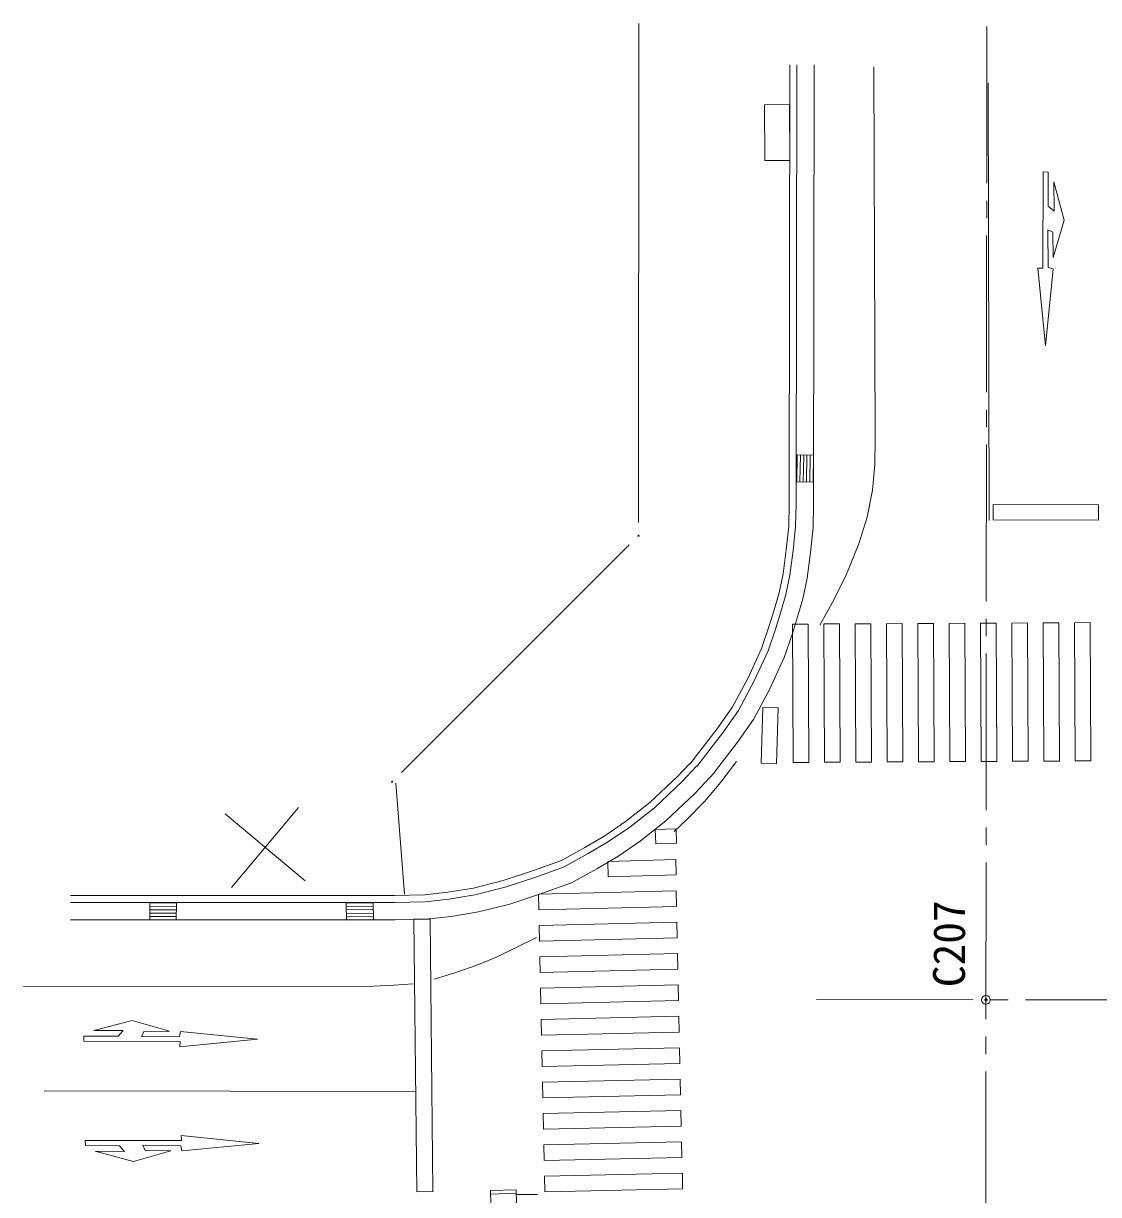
# Model space of a CAD drawing. Units: millimetres, scale not verified. Extents: x -312644 to 200250, y -138500 to 140234.
# Drawn here: x -163070 to -132186, y 43862 to 77488 of the extents above; entities that cross this region are included whole.
import ezdxf
from ezdxf.enums import TextEntityAlignment as Align

# ---------------------------------------------------------------- set-up
doc = ezdxf.new("R2010")
doc.units = ezdxf.units.MM
doc.header["$LTSCALE"] = 500
doc.header["$PDMODE"] = 32
doc.header["$PDSIZE"] = 250
doc.linetypes.add('CHAIN2', pattern=[12, 9, -1, 1, -1])
doc.layers.add('1-0_現況', color=4, linetype='Continuous', lineweight=9)
doc.layers.add('1-C', color=4, linetype='Continuous', lineweight=9)
doc.styles.add('ＭＳ ゴシック', font='')
doc.styles.get('ＭＳ ゴシック').set_extended_font_data('MS Gothic')

msp = doc.modelspace()

# ---------------------------------------------------------------- linework, layer by layer
at = {"layer": '1-0_現況', "linetype": 'CHAIN2'}
for p, q in [((-135396.2, 77397.5), (-135481.1, -17729.7)), ((-140287, 49459.5), (3284.7, 49331.2))]:
    msp.add_line(p, q, dxfattribs=at)
at = {"layer": '1-0_現況'}
for p, q in [((-157089.7, 52678.7), (-155164.7, 54979.8)), ((-157277.5, 54791.8), (-154976.7, 52866.7))]:
    msp.add_line(p, q, dxfattribs=at)
msp.add_circle((-135421.1, 49455.2), 37.6, dxfattribs=at)
msp.add_point((-135421.1, 49455.2), dxfattribs=at)
at = {"layer": '1-C'}
for p, q in [((-145389.5, 77488.2), (-145402.3, 63155.2)), ((-140873.6, 63690.4), (-140857.6, 76299)), ((-140374.2, 63684.6), (-140356.6, 76298.3)), ((-135354.8, 75781.4), (-135324.8, 63217)), ((-141779.8, 75154), (-141064.8, 75156.9)), ((-141773.3, 73553.7), (-141779.8, 75154)), ((-141064.8, 75156.9), (-141058.3, 73556.6)), ((-141058.3, 73556.6), (-141773.3, 73553.7)), ((-133785.2, 70462.2), (-133774.8, 73228.1)), ((-133470.6, 72938.7), (-133176.7, 71835.2)), ((-133176.7, 71835.2), (-133488.4, 70765.4)), ((-133647.8, 71565.1), (-133636.1, 70479.4)), ((-140751.9, 65095.6), (-140763.7, 64323.6)), ((-140656.8, 65094.1), (-140668.6, 64322.2)), ((-140563.2, 65092.7), (-140573.4, 64320.9)), ((-140468.1, 65091.5), (-140478.3, 64319.4)), ((-140373, 65090), (-140384.8, 64318)), ((-138616.5, 64827.9), (-138683.7, 64088.6)), ((-140384.8, 64318), (-140857.2, 64325)), ((-140888.5, 63042.7), (-140873.6, 63690.4)), ((-140389.1, 63012.1), (-140374.2, 63684.6)), ((-132191.9, 63222.1), (-132191.5, 63668.6)), ((-135213.8, 63231.6), (-132191.9, 63222.1)), ((-140957.3, 62353.5), (-140888.5, 63042.7)), ((-145667.7, 62515.3), (-152213.7, 55979.7)), ((-141051.5, 61646.7), (-140957.3, 62353.5)), ((-139073.5, 62541.8), (-139424.7, 61675)), ((-141364.3, 61140.6), (-141248, 61680.7)), ((-141169.3, 61092.1), (-141051.5, 61646.7)), ((-139424.7, 61675), (-139794.8, 60940.7)), ((-141312.4, 60594.9), (-141169.3, 61092.1)), ((-139794.8, 60940.7), (-140193.4, 60215.1)), ((-141458.7, 60125.4), (-141312.4, 60594.9)), ((-140983.2, 59971), (-140833.7, 60451.4)), ((-140527.9, 60242.3), (-140978.2, 60239.9)), ((-140527.9, 60242.3), (-140506.1, 56272)), ((-140077.6, 60244.7), (-140057.4, 56274.4)), ((-139177.1, 60249.4), (-138728.4, 60251.7)), ((-139177.1, 60249.4), (-139156.8, 56279)), ((-138728.4, 60251.7), (-138706.5, 56281.5)), ((-138278.1, 60254.1), (-138256.3, 56283.8)), ((-137377.5, 60258.8), (-136927.2, 60261.2)), ((-137377.5, 60258.8), (-137357.3, 56288.5)), ((-136927.2, 60261.2), (-136907, 56290.9)), ((-136476.9, 60263.4), (-136028.2, 60265.8)), ((-136476.9, 60263.4), (-136456.7, 56293.3)), ((-136028.2, 60265.8), (-136006.4, 56295.6)), ((-135578, 60268.2), (-135556.1, 56298)), ((-134677.4, 60273), (-134227.1, 60275.4)), ((-134677.4, 60273), (-134657.2, 56302.8)), ((-134227.1, 60275.4), (-134206.9, 56305.1)), ((-133778.4, 60277.6), (-133328.1, 60280)), ((-133778.4, 60277.6), (-133756.6, 56307.4)), ((-133328.1, 60280), (-133306.3, 56309.7)), ((-132877.8, 60282.3), (-132857.6, 56312.1)), ((-141679.7, 59470.7), (-141458.7, 60125.4)), ((-141215.3, 59285.8), (-140983.2, 59971)), ((-142075.2, 58609.8), (-141679.7, 59470.7)), ((-142700.6, 57866.5), (-142254.3, 58698.8)), ((-142529.4, 57761.8), (-142075.2, 58609.8)), ((-141834.9, 57846.2), (-141876, 56244.3)), ((-142959.7, 57145.6), (-142529.4, 57761.8)), ((-142555.6, 56849.6), (-142103.2, 57499.9)), ((-143727.9, 56152.1), (-142959.7, 57145.6)), ((-143220.7, 55990), (-142555.6, 56849.6)), ((-144139, 55728.8), (-143729.5, 56167.7)), ((-143729.5, 56167.7), (-143727.9, 56152.1)), ((-143033.9, 55700.7), (-142583.1, 56299)), ((-141876, 56244.3), (-141435.2, 56232.7)), ((-140057.4, 56274.4), (-139607.1, 56276.8)), ((-139156.8, 56279), (-138706.5, 56281.5)), ((-138256.3, 56283.8), (-137806, 56286.2)), ((-137357.3, 56288.5), (-136907, 56290.9)), ((-136456.7, 56293.3), (-136006.4, 56295.6)), ((-135556.1, 56298), (-135107.4, 56300.4)), ((-134657.2, 56302.8), (-134206.9, 56305.1)), ((-133756.6, 56307.4), (-133306.3, 56309.7)), ((-132857.6, 56312.1), (-132407.3, 56314.5)), ((-145076.5, 55119.3), (-144279.9, 55869.9)), ((-143784.1, 55376), (-143220.7, 55978.9)), ((-152123.3, 52489.9), (-152372.5, 55674)), ((-144945.1, 54967.8), (-144139, 55728.8)), ((-144618.8, 54588.9), (-143784.1, 55376)), ((-145652.7, 54409.4), (-144945.1, 54967.8)), ((-145356.6, 54006.1), (-144618.8, 54588.9)), ((-144379.7, 54287.4), (-144017.9, 54628.9)), ((-146260.3, 53995.9), (-145652.7, 54409.4)), ((-144918.7, 54341.5), (-144324.1, 54361.1)), ((-144904.8, 53934.5), (-144918.7, 54341.5)), ((-146847.3, 53652.3), (-146260.3, 53995.9)), ((-145992.8, 53573), (-145356.6, 54006.1)), ((-147534.1, 53270.1), (-146847.3, 53652.3)), ((-146598.7, 53218), (-145992.8, 53573)), ((-146286.2, 53422), (-144331.2, 53486.2)), ((-144331.2, 53486.2), (-144315.8, 53047.2)), ((-148349.3, 52975.7), (-147534.1, 53270.1)), ((-147326.8, 52813.5), (-146598.7, 53218)), ((-146272.3, 52982.9), (-146286.2, 53422)), ((-149235.9, 52685.7), (-148349.3, 52975.7)), ((-148186.5, 52502.8), (-147326.8, 52813.5)), ((-144315.8, 53047.2), (-146272.3, 52982.9)), ((-151541.4, 52468.9), (-150880.2, 52541.4)), ((-150853.4, 52343.3), (-150103.4, 52466.4)), ((-150103.4, 52466.4), (-149235.9, 52685.7)), ((-149096.8, 52205.2), (-148186.5, 52502.8)), ((-148278.4, 52492.3), (-144320.9, 52579)), ((-148267.7, 52042.4), (-148278.4, 52492.3)), ((-144320.9, 52579), (-144310.2, 52129.2)), ((-161715.8, 52251.7), (-152410.5, 52253)), ((-158676.5, 52134.3), (-159434.3, 52138.6)), ((-153024.1, 52142.1), (-153793.1, 52132)), ((-152410.5, 52253), (-151528.9, 52269.2)), ((-151528.9, 52269.2), (-150853.4, 52343.3)), ((-150002.3, 51976.3), (-149096.8, 52205.2)), ((-148267.7, 52042.4), (-144310.2, 52129.2)), ((-158678.3, 51843.9), (-159436.2, 51848.4)), ((-158676.6, 51940.7), (-159436.1, 51945.1)), ((-158676.5, 52037.5), (-159436, 52041.8)), ((-153021.1, 51946), (-153791.7, 51935.8)), ((-153022.6, 52044.1), (-153791.6, 52033.9)), ((-153019.6, 51847.9), (-153790.2, 51837.6)), ((-151497.6, 51769.6), (-150785.7, 51847.6)), ((-150785.7, 51847.6), (-150002.3, 51976.3)), ((-161716.2, 51751.8), (-152406.1, 51752.9)), ((-152406.1, 51752.9), (-151497.6, 51769.6)), ((-151854.4, 51765.9), (-151389.8, 51770.8)), ((-151771, 43941), (-151854.4, 51765.9)), ((-148258.6, 51592.4), (-144301.1, 51679.2)), ((-148247.9, 51142.6), (-148258.6, 51592.4)), ((-144301.1, 51679.2), (-144290.4, 51229.3)), ((-149458.1, 50688.3), (-148333.5, 51239.3)), ((-148247.9, 51142.6), (-144290.4, 51229.3)), ((-148238.8, 50692.6), (-144281.3, 50779.5)), ((-144281.3, 50779.5), (-144270.6, 50329.5)), ((-148228.1, 50242.7), (-148238.8, 50692.6)), ((-151274, 50046.1), (-150650.8, 50233.8)), ((-148228.1, 50242.7), (-144270.6, 50329.5)), ((-163070.3, 49839.6), (-153015.1, 49845)), ((-153015.1, 49845), (-152426.8, 49870.5)), ((-152426.8, 49870.5), (-151873.5, 49916.2)), ((-148219, 49792.9), (-144261.5, 49879.6)), ((-148208.3, 49342.9), (-148219, 49792.9)), ((-144261.5, 49879.6), (-144250.8, 49429.8)), ((-148208.3, 49342.9), (-144250.8, 49429.8)), ((-148199.2, 48893), (-144241.7, 48980)), ((-148188.5, 48443.2), (-148199.2, 48893)), ((-144241.7, 48980), (-144231, 48530)), ((-160352.5, 48409), (-160206.5, 48572.5)), ((-159608.8, 48541.5), (-159675.5, 48391.6)), ((-148188.5, 48443.2), (-144231, 48530)), ((-161330.7, 48405.9), (-160352.5, 48409)), ((-158575.4, 48107.8), (-158572.1, 48254)), ((-148179.4, 47993.3), (-144221.9, 48080.1)), ((-148170.3, 47543.3), (-148179.4, 47993.3)), ((-144221.9, 48080.1), (-144212.8, 47630.2)), ((-148170.3, 47543.3), (-144212.8, 47630.2)), ((-148159.6, 47093.5), (-144202.1, 47180.3)), ((-148150.5, 46643.6), (-148159.6, 47093.5)), ((-144202.1, 47180.3), (-144191.4, 46730.5)), ((-162470.5, 46843.6), (-151790.6, 46822.5)), ((-148150.5, 46643.6), (-144191.4, 46730.5)), ((-148139.8, 46193.7), (-144182.3, 46280.5)), ((-148130.7, 45743.8), (-148139.8, 46193.7)), ((-144182.3, 46280.5), (-144173.2, 45830.7)), ((-148130.7, 45743.8), (-144173.2, 45830.7)), ((-161298.5, 45411.7), (-161290.7, 45269.9)), ((-158531.8, 45411), (-161298.5, 45411.7)), ((-156304.3, 45327), (-158534.9, 45557.1)), ((-158534.9, 45557.1), (-158531.8, 45411)), ((-161290.7, 45269.9), (-160312.5, 45262.9)), ((-161010.2, 45106.1), (-159908.6, 44807.6)), ((-160166.8, 45098.8), (-161010.2, 45106.1)), ((-160312.5, 45262.9), (-160166.8, 45098.8)), ((-159908.6, 44807.6), (-158836.5, 45114.8)), ((-159635.5, 45277.6), (-158551, 45261.5)), ((-159569, 45127.4), (-159635.5, 45277.6)), ((-158836.5, 45114.8), (-159569, 45127.4)), ((-158551, 45261.5), (-158516.2, 45118.6)), ((-158516.2, 45118.6), (-156304.3, 45327)), ((-148120, 45293.9), (-144162.5, 45380.8)), ((-148110.9, 44844), (-148120, 45293.9)), ((-144162.5, 45380.8), (-144153.4, 44930.9)), ((-148110.9, 44844), (-144153.4, 44930.9)), ((-144133.6, 44031.1), (-144142.7, 44480.9)), ((-148915.5, 43900.6), (-149652.8, 43878.3)), ((-148894, 43195.7), (-148918.6, 44001.4)), ((-148302, 43865.5), (-148914, 43863.5)), ((-148091, 43944.2), (-144133.6, 44031.1))]:
    msp.add_line(p, q, dxfattribs=at)
for points in [[(-141088.3, 63054.9), (-141073.4, 63692.7), (-141057.4, 76299.2)], [(-138642.7, 76245.7), (-138600, 65565.1), (-138616.5, 64827.9)], [(-133774.8, 73228.1), (-133633.7, 73220.4), (-133631.4, 72241.2)], [(-133631.4, 72241.2), (-133466.6, 72095.3), (-133470.6, 72938.7)], [(-133488.4, 70765.4), (-133498.9, 71497.8), (-133647.8, 71565.1)], [(-133711.1, 68234), (-133931, 70464.6), (-133785.2, 70462.2)], [(-133636.1, 70479.4), (-133493.5, 70445.2), (-133711.1, 68234)], [(-140857.2, 64325), (-140847, 65096.9), (-140373, 65090)], [(-138683.7, 64088.6), (-138831.9, 63312.5), (-139073.5, 62541.8)], [(-132191.5, 63668.6), (-135211.8, 63678.2), (-135213.8, 63231.6)], [(-141248, 61680.7), (-141157, 62376.6), (-141088.3, 63054.9)], [(-140558.5, 61561.4), (-140461.1, 62295.6), (-140389.1, 63012.1)], [(-140833.7, 60451.4), (-140684.2, 60970.5), (-140558.5, 61561.4)], [(-141648.9, 60187.2), (-141504.2, 60652.2), (-141364.3, 61140.6)], [(-140978.2, 60239.9), (-140956.4, 56269.7), (-140506.1, 56272)], [(-140077.6, 60244.7), (-139627.3, 60247), (-139607.1, 56276.8)], [(-138278.1, 60254.1), (-137827.8, 60256.5), (-137806, 56286.2)], [(-135578, 60268.2), (-135127.7, 60270.6), (-135107.4, 56300.4)], [(-132877.8, 60282.3), (-132427.6, 60284.8), (-132407.3, 56314.5)], [(-142254.3, 58698.8), (-141866.7, 59544.5), (-141648.9, 60187.2)], [(-142103.2, 57499.9), (-141626.7, 58387.3), (-141215.3, 59285.8)], [(-143930.8, 56217.1), (-143119.7, 57264), (-142700.6, 57866.5)], [(-141435.2, 56232.7), (-141392.6, 57834.7), (-141834.9, 57846.2)], [(-144279.9, 55869.9), (-143932.4, 56243.3), (-143930.8, 56217.1)], [(-144017.9, 54628.9), (-143500.5, 55154.5), (-143033.9, 55700.7)], [(-146366.4, 54165.1), (-145771.5, 54570.8), (-145076.5, 55119.3)], [(-147618, 53452.7), (-146945.4, 53826), (-146366.4, 54165.1)], [(-144324.1, 54361.1), (-144310.2, 53954.1), (-144904.8, 53934.5)], [(-149291.2, 52878), (-148414.2, 53164.8), (-147618, 53452.7)], [(-150880.2, 52541.4), (-150144.4, 52662.3), (-149291.2, 52878)], [(-161715.6, 52451.6), (-152413.4, 52452.8), (-151541.4, 52468.9)], [(-153788.7, 51739.5), (-153794.6, 52230), (-153025.6, 52240.2)], [(-153025.6, 52240.2), (-153018.1, 51749.8), (-153788.7, 51739.5)], [(-151389.8, 51770.8), (-151306.4, 43946.1), (-151771, 43941)], [(-150650.8, 50233.8), (-150049.7, 50444.7), (-149458.1, 50688.3)], [(-160206.5, 48572.5), (-161050, 48568.6), (-159946.2, 48862.7)], [(-159946.2, 48862.7), (-158876.3, 48551.3), (-159608.8, 48541.5)], [(-159675.5, 48391.6), (-158589.4, 48403.5), (-158556, 48546.2)], [(-158556, 48546.2), (-156344.4, 48329.1), (-158575.4, 48107.8)], [(-158572.1, 48254), (-161338.8, 48264.1), (-161330.7, 48405.9)], [(-148091, 43944.2), (-148100.2, 44394.2), (-144142.7, 44480.9)], [(-148918.6, 44001.4), (-149655.9, 43979), (-149631.3, 43173.4)]]:
    msp.add_lwpolyline(points, dxfattribs=at)
msp.add_lwpolyline([(-158678.4, 51747.3), (-159437.8, 51751.7), (-159434.2, 52235.4), (-158674.8, 52230.9)], close=True, dxfattribs=at)
for centre in [(-145402.7, 62780.2), (-152478.7, 55714.8)]:
    msp.add_circle(centre, 15, dxfattribs=at)

# ---------------------------------------------------------------- texts
at = {"layer": '1-0_現況', "color": 7, "style": 'ＭＳ ゴシック'}
msp.add_text('C207', height=916.4, rotation=89.949, dxfattribs=at).set_placement((-135749, 49816.6), align=Align.BOTTOM_LEFT)

doc.saveas('drawing.dxf')
